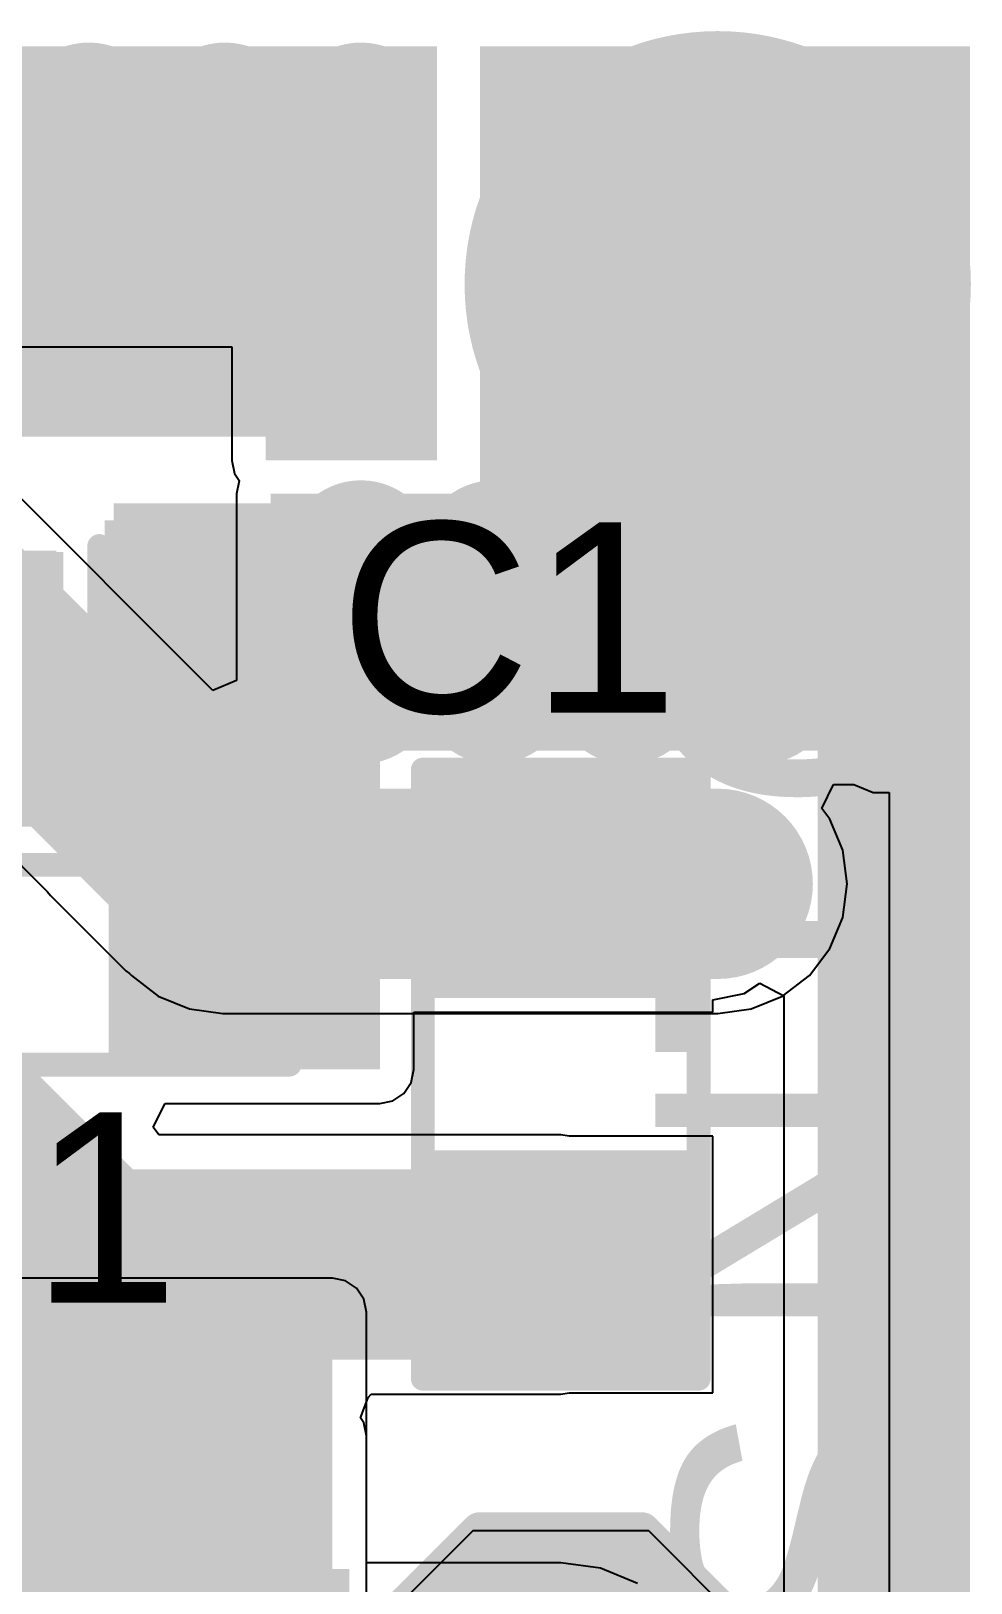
# Model space of a CAD drawing. Header units: millimetres. Extents: x 0.1 to 12.2, y 0.1 to 15.5.
# Drawn here: x 7.2 to 12.22, y 7.24 to 15.53 of the extents above; entities that cross this region are included whole.
import ezdxf

# ---------------------------------------------------------------- set-up
doc = ezdxf.new("R2010")
doc.units = ezdxf.units.MM
for name, color, linetype in [('BottomLayer', 5, 'Continuous'), ('BottomSolder', 6, 'Continuous'), ('MultiLayer', 9, 'Continuous'), ('PadHoleLayer', 156, 'Continuous'), ('TopLayer', 1, 'Continuous'), ('TopOverlay', 2, 'Continuous'), ('TopPaste', 8, 'Continuous'), ('TopSolder', 216, 'Continuous'), ('ViaHoleLayer', 16, 'Continuous')]:
    doc.layers.add(name, color=color, linetype=linetype)
doc.styles.add('Arial', font='', dxfattribs={"height": 0.2})
doc.styles.get('Arial').set_extended_font_data('Arial')

# ---------------------------------------------------------------- blocks, each defined once
blk = doc.blocks.new('VG039NCHXTB202_1')
at = {"layer": 'TopLayer'}
for points in [[(-0.6, 2.225), (0.6, 2.225), (0.6, 1.025), (-0.6, 1.025)], [(-1.6, -1.025), (-0.4, -1.025), (-0.4, -2.225), (-1.6, -2.225)], [(0.4, -1.025), (1.6, -1.025), (1.6, -2.225), (0.4, -2.225)]]:
    blk.add_hatch(color=1, dxfattribs=at).paths.add_polyline_path(points)
at = {"layer": 'TopPaste'}
for points in [[(-0.6, 2.225), (0.6, 2.225), (0.6, 1.025), (-0.6, 1.025)], [(-1.6, -1.025), (-0.4, -1.025), (-0.4, -2.225), (-1.6, -2.225)], [(0.4, -1.025), (1.6, -1.025), (1.6, -2.225), (0.4, -2.225)]]:
    blk.add_hatch(color=8, dxfattribs=at).paths.add_polyline_path(points)
at = {"layer": 'TopSolder'}
for points in [[(-0.7016, 2.3266), (0.7016, 2.3266), (0.7016, 0.9234), (-0.7016, 0.9234)], [(-1.7016, -0.9234), (-0.2984, -0.9234), (-0.2984, -2.3266), (-1.7016, -2.3266)], [(0.2984, -0.9234), (1.7016, -0.9234), (1.7016, -2.3266), (0.2984, -2.3266)]]:
    blk.add_hatch(color=216, dxfattribs=at).paths.add_polyline_path(points)
at = {"layer": 'TopOverlay', "const_width": 0.127}
for points in [[(-1.524, 2.032), (-1.524, -0.6096)], [(-1.524, 2.032), (-0.8178, 2.027)], [(1.524, 2.032), (0.8178, 2.027)], [(1.524, 2.032), (1.524, -0.6096)], [(-0.1778, -1.9812), (0.1778, -1.9812)]]:
    blk.add_lwpolyline(points, dxfattribs=at)
at = {"layer": 'TopOverlay'}
for points, const_width in [([(-1.5557, 2.032, 1), (-1.4923, 2.032, 1)], 0.0635), ([(-1.5557, 2.032, 1), (-1.4923, 2.032, 1)], 0.0635), ([(-0.8496, 2.027, 1), (-0.7861, 2.027, 1)], 0.0635), ([(0.7861, 2.027, 1), (0.8496, 2.027, 1)], 0.0635), ([(1.4923, 2.032, 1), (1.5558, 2.032, 1)], 0.0635), ([(1.4923, 2.032, 1), (1.5558, 2.032, 1)], 0.0635), ([(0.6506, 0, 1), (-0.6506, 0, 1)], 0.127), ([(-0.6823, 0, 1), (-0.6188, 0, 1)], 0.0635), ([(0.6188, 0, 1), (0.6823, 0, 1)], 0.0635), ([(-1.5557, -0.6096, 1), (-1.4923, -0.6096, 1)], 0.0635), ([(1.4923, -0.6096, 1), (1.5558, -0.6096, 1)], 0.0635), ([(-1.8077, -1.8542, 1), (-2.1039, -1.8542, 1)], 0.254), ([(-2.1674, -1.8542, 1), (-2.0404, -1.8542, 1)], 0.127), ([(-1.8712, -1.8542, 1), (-1.7442, -1.8542, 1)], 0.127), ([(-0.2095, -1.9812, 1), (-0.1461, -1.9812, 1)], 0.0635), ([(0.1461, -1.9812, 1), (0.2095, -1.9812, 1)], 0.0635)]:
    blk.add_lwpolyline(points, format="xyb", close=True, dxfattribs=dict(at, const_width=const_width))
blk = doc.blocks.new('NCP21XV103J03RA_4')
at = {"layer": 'TopLayer'}
for points in [[(-1.524, 0.635), (-0.508, 0.635), (-0.508, -0.635), (-1.524, -0.635)], [(0.508, 0.635), (1.524, 0.635), (1.524, -0.635), (0.508, -0.635)]]:
    blk.add_hatch(color=1, dxfattribs=at).paths.add_polyline_path(points)
at = {"layer": 'TopPaste'}
for points in [[(-1.524, 0.635), (-0.508, 0.635), (-0.508, -0.635), (-1.524, -0.635)], [(0.508, 0.635), (1.524, 0.635), (1.524, -0.635), (0.508, -0.635)]]:
    blk.add_hatch(color=8, dxfattribs=at).paths.add_polyline_path(points)
at = {"layer": 'TopSolder'}
for points in [[(-1.6256, 0.7366), (-0.4064, 0.7366), (-0.4064, -0.7366), (-1.6256, -0.7366)], [(0.4064, 0.7366), (1.6256, 0.7366), (1.6256, -0.7366), (0.4064, -0.7366)]]:
    blk.add_hatch(color=216, dxfattribs=at).paths.add_polyline_path(points)
at = {"layer": 'TopOverlay', "const_width": 0.127}
for points in [[(-1.6256, 0.7366), (1.6256, 0.7366)], [(-1.6256, 0.7366), (-1.6256, -0.7366)], [(1.6256, 0.7366), (1.6256, -0.7366)], [(-1.6256, -0.7366), (1.6256, -0.7366)]]:
    blk.add_lwpolyline(points, dxfattribs=at)
at = {"layer": 'TopOverlay', "const_width": 0.0635}
for points in [[(-1.65735, 0.7366, 1), (-1.59385, 0.7366, 1)], [(-1.65735, 0.7366, 1), (-1.59385, 0.7366, 1)], [(1.59385, 0.7366, 1), (1.65735, 0.7366, 1)], [(1.59385, 0.7366, 1), (1.65735, 0.7366, 1)], [(-1.65735, -0.7366, 1), (-1.59385, -0.7366, 1)], [(-1.65735, -0.7366, 1), (-1.59385, -0.7366, 1)], [(1.59385, -0.7366, 1), (1.65735, -0.7366, 1)], [(1.59385, -0.7366, 1), (1.65735, -0.7366, 1)]]:
    blk.add_lwpolyline(points, format="xyb", close=True, dxfattribs=at)
blk = doc.blocks.new('RES_0603_5')
at = {"layer": 'TopLayer'}
for points in [[(-0.381, 0.4445), (-0.381, -0.4445), (-1.143, -0.4445), (-1.143, 0.4445)], [(1.143, 0.4445), (1.143, -0.4445), (0.381, -0.4445), (0.381, 0.4445)]]:
    blk.add_hatch(color=1, dxfattribs=at).paths.add_polyline_path(points)
at = {"layer": 'TopPaste'}
for points in [[(-0.381, 0.4445), (-0.381, -0.4445), (-1.143, -0.4445), (-1.143, 0.4445)], [(1.143, 0.4445), (1.143, -0.4445), (0.381, -0.4445), (0.381, 0.4445)]]:
    blk.add_hatch(color=8, dxfattribs=at).paths.add_polyline_path(points)
at = {"layer": 'TopSolder'}
for points in [[(-0.2794, 0.5461), (-0.2794, -0.5461), (-1.2446, -0.5461), (-1.2446, 0.5461)], [(1.2446, 0.5461), (1.2446, -0.5461), (0.2794, -0.5461), (0.2794, 0.5461)]]:
    blk.add_hatch(color=216, dxfattribs=at).paths.add_polyline_path(points)
at = {"layer": 'TopOverlay', "const_width": 0.127}
for points in [[(-1.2446, -0.5334), (-1.2446, 0.5334)], [(-1.2446, 0.5334), (1.2446, 0.5334)], [(1.2446, -0.5334), (1.2446, 0.5334)], [(-1.2446, -0.5334), (1.2446, -0.5334)]]:
    blk.add_lwpolyline(points, dxfattribs=at)
at = {"layer": 'TopOverlay', "const_width": 0.0635}
for points in [[(-1.27635, 0.5334, 1), (-1.21285, 0.5334, 1)], [(-1.27635, 0.5334, 1), (-1.21285, 0.5334, 1)], [(1.21285, 0.5334, 1), (1.27635, 0.5334, 1)], [(1.21285, 0.5334, 1), (1.27635, 0.5334, 1)], [(-1.27635, -0.5334, 1), (-1.21285, -0.5334, 1)], [(-1.27635, -0.5334, 1), (-1.21285, -0.5334, 1)], [(1.21285, -0.5334, 1), (1.27635, -0.5334, 1)], [(1.21285, -0.5334, 1), (1.27635, -0.5334, 1)]]:
    blk.add_lwpolyline(points, format="xyb", close=True, dxfattribs=at)
blk = doc.blocks.new('SOT_23_6')
at = {"layer": 'TopLayer'}
for points in [[(-0.41, 1.46), (0.41, 1.46), (0.41, 0.54), (-0.41, 0.54)], [(-1.36, -0.54), (-0.54, -0.54), (-0.54, -1.46), (-1.36, -1.46)], [(0.54, -0.54), (1.36, -0.54), (1.36, -1.46), (0.54, -1.46)]]:
    blk.add_hatch(color=1, dxfattribs=at).paths.add_polyline_path(points)
at = {"layer": 'TopPaste'}
for points in [[(-0.41, 1.46), (0.41, 1.46), (0.41, 0.54), (-0.41, 0.54)], [(-1.36, -0.54), (-0.54, -0.54), (-0.54, -1.46), (-1.36, -1.46)], [(0.54, -0.54), (1.36, -0.54), (1.36, -1.46), (0.54, -1.46)]]:
    blk.add_hatch(color=8, dxfattribs=at).paths.add_polyline_path(points)
at = {"layer": 'TopSolder'}
for points in [[(-0.5116, 1.5616), (0.5116, 1.5616), (0.5116, 0.4384), (-0.5116, 0.4384)], [(-1.4616, -0.4384), (-0.4384, -0.4384), (-0.4384, -1.5616), (-1.4616, -1.5616)], [(0.4384, -0.4384), (1.4616, -0.4384), (1.4616, -1.5616), (0.4384, -1.5616)]]:
    blk.add_hatch(color=216, dxfattribs=at).paths.add_polyline_path(points)
at = {"layer": 'TopOverlay', "const_width": 0.127}
for points in [[(-1.5494, 0.7366), (-0.6096, 0.7366)], [(-1.5494, 0.7366), (-1.5494, -0.6858)], [(0.6096, 0.7366), (1.5494, 0.7366)], [(1.5494, 0.7366), (1.5494, -0.6858)], [(-0.3302, -0.7366), (0.3302, -0.7366)]]:
    blk.add_lwpolyline(points, dxfattribs=at)
at = {"layer": 'TopOverlay'}
for points, const_width in [([(-1.5812, 0.7366, 1), (-1.5176, 0.7366, 1)], 0.0635), ([(-1.5812, 0.7366, 1), (-1.5176, 0.7366, 1)], 0.0635), ([(-0.6413, 0.7366, 1), (-0.5778, 0.7366, 1)], 0.0635), ([(0.5778, 0.7366, 1), (0.6413, 0.7366, 1)], 0.0635), ([(1.5176, 0.7366, 1), (1.5812, 0.7366, 1)], 0.0635), ([(1.5176, 0.7366, 1), (1.5812, 0.7366, 1)], 0.0635), ([(-1.5812, -0.6858, 1), (-1.5176, -0.6858, 1)], 0.0635), ([(1.5176, -0.6858, 1), (1.5812, -0.6858, 1)], 0.0635), ([(-0.3619, -0.7366, 1), (-0.2984, -0.7366, 1)], 0.0635), ([(0.2984, -0.7366, 1), (0.3619, -0.7366, 1)], 0.0635), ([(-1.6356, -1.143, 1), (-1.8188, -1.143, 1)], 0.254), ([(-1.8823, -1.143, 1), (-1.7553, -1.143, 1)], 0.127), ([(-1.6991, -1.143, 1), (-1.5721, -1.143, 1)], 0.127)]:
    blk.add_lwpolyline(points, format="xyb", close=True, dxfattribs=dict(at, const_width=const_width))
blk = doc.blocks.new('TEST_POINT_9')
at = {"layer": 'TopLayer'}
blk.add_hatch(color=1, dxfattribs=at).paths.add_polyline_path([(0.381, 0.762), (-0.381, 0.762), (-0.762, 0.381), (-0.762, -0.381), (-0.381, -0.762), (0.381, -0.762), (0.762, -0.381), (0.762, 0.381)])
at = {"layer": 'TopPaste'}
blk.add_hatch(color=8, dxfattribs=at).paths.add_polyline_path([(0.381, 0.762), (-0.381, 0.762), (-0.762, 0.381), (-0.762, -0.381), (-0.381, -0.762), (0.381, -0.762), (0.762, -0.381), (0.762, 0.381)])
at = {"layer": 'TopSolder'}
blk.add_hatch(color=216, dxfattribs=at).paths.add_polyline_path([(0.4318, 0.8636), (-0.4318, 0.8636), (-0.8636, 0.4318), (-0.8636, -0.4318), (-0.4318, -0.8636), (0.4318, -0.8636), (0.8636, -0.4318), (0.8636, 0.4318)])
at = {"layer": 'TopOverlay', "const_width": 0.2}
for points in [[(-0.9398, 0.4318), (-0.4318, 0.9398)], [(-0.4318, 0.9398), (0.4318, 0.9398)], [(-0.4318, 0.9398), (0.4318, 0.9398)], [(0.4318, 0.9398), (0.9398, 0.4318)], [(-0.9398, -0.4318), (-0.9398, 0.4318)], [(0.9398, -0.4318), (0.9398, 0.4318)], [(-0.9398, -0.4318), (-0.4318, -0.9398)], [(0.4318, -0.9398), (0.9398, -0.4318)], [(-0.4318, -0.9398), (0.4318, -0.9398)], [(-0.4318, -0.9398), (0.4318, -0.9398)]]:
    blk.add_lwpolyline(points, dxfattribs=at)
at = {"layer": 'TopOverlay', "const_width": 0.1}
for points in [[(-0.4818, 0.9398, 1), (-0.3818, 0.9398, 1)], [(-0.4818, 0.9398, 1), (-0.3818, 0.9398, 1)], [(-0.4818, 0.9398, 1), (-0.3818, 0.9398, 1)], [(0.3818, 0.9398, 1), (0.4818, 0.9398, 1)], [(0.3818, 0.9398, 1), (0.4818, 0.9398, 1)], [(0.3818, 0.9398, 1), (0.4818, 0.9398, 1)], [(-0.9898, 0.4318, 1), (-0.8898, 0.4318, 1)], [(-0.9898, 0.4318, 1), (-0.8898, 0.4318, 1)], [(0.8898, 0.4318, 1), (0.9898, 0.4318, 1)], [(0.8898, 0.4318, 1), (0.9898, 0.4318, 1)], [(-0.9898, -0.4318, 1), (-0.8898, -0.4318, 1)], [(-0.9898, -0.4318, 1), (-0.8898, -0.4318, 1)], [(0.8898, -0.4318, 1), (0.9898, -0.4318, 1)], [(0.8898, -0.4318, 1), (0.9898, -0.4318, 1)], [(-0.4818, -0.9398, 1), (-0.3818, -0.9398, 1)], [(-0.4818, -0.9398, 1), (-0.3818, -0.9398, 1)], [(-0.4818, -0.9398, 1), (-0.3818, -0.9398, 1)], [(0.3818, -0.9398, 1), (0.4818, -0.9398, 1)], [(0.3818, -0.9398, 1), (0.4818, -0.9398, 1)], [(0.3818, -0.9398, 1), (0.4818, -0.9398, 1)]]:
    blk.add_lwpolyline(points, format="xyb", close=True, dxfattribs=at)
blk = doc.blocks.new('C__0603_10')
at = {"layer": 'TopLayer'}
for points in [[(-0.381, 0.4445), (-0.381, -0.4445), (-1.143, -0.4445), (-1.143, 0.4445)], [(1.143, 0.4445), (1.143, -0.4445), (0.381, -0.4445), (0.381, 0.4445)]]:
    blk.add_hatch(color=1, dxfattribs=at).paths.add_polyline_path(points)
at = {"layer": 'TopPaste'}
for points in [[(-0.381, 0.4445), (-0.381, -0.4445), (-1.143, -0.4445), (-1.143, 0.4445)], [(1.143, 0.4445), (1.143, -0.4445), (0.381, -0.4445), (0.381, 0.4445)]]:
    blk.add_hatch(color=8, dxfattribs=at).paths.add_polyline_path(points)
at = {"layer": 'TopSolder'}
for points in [[(-0.321, 0.5045), (-0.321, -0.5045), (-1.203, -0.5045), (-1.203, 0.5045)], [(1.203, 0.5045), (1.203, -0.5045), (0.321, -0.5045), (0.321, 0.5045)]]:
    blk.add_hatch(color=216, dxfattribs=at).paths.add_polyline_path(points)
at = {"layer": 'TopOverlay', "const_width": 0.127}
for points in [[(-1.2446, -0.5334), (-1.2446, 0.5334)], [(-0.4572, 0.5334), (-1.2446, 0.5334)], [(1.2446, 0.5334), (0.4572, 0.5334)], [(1.2446, -0.5334), (1.2446, 0.5334)], [(-0.4572, -0.5334), (-1.2446, -0.5334)], [(1.2446, -0.5334), (0.4572, -0.5334)]]:
    blk.add_lwpolyline(points, dxfattribs=at)
at = {"layer": 'TopOverlay', "const_width": 0.0635}
for points in [[(-1.2764, 0.5334, 1), (-1.2128, 0.5334, 1)], [(-1.2764, 0.5334, 1), (-1.2128, 0.5334, 1)], [(-0.4889, 0.5334, 1), (-0.4254, 0.5334, 1)], [(0.4254, 0.5334, 1), (0.4889, 0.5334, 1)], [(1.2128, 0.5334, 1), (1.2764, 0.5334, 1)], [(1.2128, 0.5334, 1), (1.2764, 0.5334, 1)], [(-1.2764, -0.5334, 1), (-1.2128, -0.5334, 1)], [(-1.2764, -0.5334, 1), (-1.2128, -0.5334, 1)], [(-0.4889, -0.5334, 1), (-0.4254, -0.5334, 1)], [(0.4254, -0.5334, 1), (0.4889, -0.5334, 1)], [(1.2128, -0.5334, 1), (1.2764, -0.5334, 1)], [(1.2128, -0.5334, 1), (1.2764, -0.5334, 1)]]:
    blk.add_lwpolyline(points, format="xyb", close=True, dxfattribs=at)

msp = doc.modelspace()

# ---------------------------------------------------------------- hatches: boundary and pattern name
at = {"layer": 'BottomLayer'}
for points in [[(0.5588, 14.0208), (9.3726, 14.0208), (9.3726, 15.4432), (0.5588, 15.4432)], [(8.4582, 13.2334), (9.3726, 13.2334), (9.3726, 14.605), (8.4582, 14.605)], [(8.4836, 11.684), (10.033, 11.684), (10.033, 13.0556), (8.4836, 13.0556)], [(9.525, 11.684), (12.1158, 11.684), (12.1158, 12.5666), (9.525, 12.5666)], [(3.683, 7.3406), (8.8138, 7.3406), (8.8138, 8.6868), (3.683, 8.6868)]]:
    msp.add_hatch(color=5, dxfattribs=at).paths.add_polyline_path(points)
h = msp.add_hatch(color=5, dxfattribs=at)
edge = h.paths.add_edge_path()
edge.add_arc((10.8712, 14.1732), 1.25, 0, 360)
h = msp.add_hatch(color=5, dxfattribs=at)
edge = h.paths.add_edge_path()
edge.add_arc((7.5133, 15.0622), 0.3, 0, 360)
h = msp.add_hatch(color=5, dxfattribs=at)
edge = h.paths.add_edge_path()
edge.add_arc((8.2398, 15.0622), 0.3, 0, 360)
h = msp.add_hatch(color=5, dxfattribs=at)
edge = h.paths.add_edge_path()
edge.add_arc((8.9662, 15.0622), 0.3, 0, 360)
h = msp.add_hatch(color=5, dxfattribs=at)
edge = h.paths.add_edge_path()
edge.add_arc((8.9662, 14.351), 0.3, 0, 360)
h = msp.add_hatch(color=5, dxfattribs=at)
edge = h.paths.add_edge_path()
edge.add_arc((8.9662, 13.6398), 0.3, 0, 360)
h = msp.add_hatch(color=5, dxfattribs=at)
edge = h.paths.add_edge_path()
edge.add_arc((8.9662, 12.7254), 0.3, 0, 360)
h = msp.add_hatch(color=5, dxfattribs=at)
edge = h.paths.add_edge_path()
edge.add_arc((9.6774, 12.7254), 0.3, 0, 360)
h = msp.add_hatch(color=5, dxfattribs=at)
edge = h.paths.add_edge_path()
edge.add_arc((8.9662, 12.0142), 0.3, 0, 360)
h = msp.add_hatch(color=5, dxfattribs=at)
edge = h.paths.add_edge_path()
edge.add_arc((9.6774, 12.0142), 0.3, 0, 360)
h = msp.add_hatch(color=5, dxfattribs=at)
edge = h.paths.add_edge_path()
edge.add_arc((10.3886, 12.0142), 0.3, 0, 360)
h = msp.add_hatch(color=5, dxfattribs=at)
edge = h.paths.add_edge_path()
edge.add_arc((11.0998, 12.0142), 0.3, 0, 360)
h = msp.add_hatch(color=5, dxfattribs=at)
edge = h.paths.add_edge_path()
edge.add_arc((11.811, 12.0142), 0.3, 0, 360)
h = msp.add_hatch(color=5, dxfattribs=at)
edge = h.paths.add_edge_path()
edge.add_arc((10.8712, 10.9728), 0.3, 0, 360)
h = msp.add_hatch(color=5, dxfattribs=at)
edge = h.paths.add_edge_path()
edge.add_arc((6.9342, 7.6454), 0.3, 0, 360)
h = msp.add_hatch(color=5, dxfattribs=at)
edge = h.paths.add_edge_path()
edge.add_arc((7.6454, 7.6454), 0.3, 0, 360)
h = msp.add_hatch(color=5, dxfattribs=at)
edge = h.paths.add_edge_path()
edge.add_arc((8.3566, 7.6454), 0.3, 0, 360)
at = {"layer": 'BottomSolder'}
h = msp.add_hatch(color=6, dxfattribs=at)
edge = h.paths.add_edge_path()
edge.add_arc((10.8712, 14.1732), 1.3516, 0, 360)
h = msp.add_hatch(color=6, dxfattribs=at)
edge = h.paths.add_edge_path()
edge.add_arc((7.5133, 15.0622), 0.4016, 0, 360)
h = msp.add_hatch(color=6, dxfattribs=at)
edge = h.paths.add_edge_path()
edge.add_arc((8.2398, 15.0622), 0.4016, 0, 360)
h = msp.add_hatch(color=6, dxfattribs=at)
edge = h.paths.add_edge_path()
edge.add_arc((8.9662, 15.0622), 0.4016, 0, 360)
h = msp.add_hatch(color=6, dxfattribs=at)
edge = h.paths.add_edge_path()
edge.add_arc((8.9662, 14.351), 0.4016, 0, 360)
h = msp.add_hatch(color=6, dxfattribs=at)
edge = h.paths.add_edge_path()
edge.add_arc((8.9662, 13.6398), 0.4016, 0, 360)
h = msp.add_hatch(color=6, dxfattribs=at)
edge = h.paths.add_edge_path()
edge.add_arc((8.9662, 12.7254), 0.4016, 0, 360)
h = msp.add_hatch(color=6, dxfattribs=at)
edge = h.paths.add_edge_path()
edge.add_arc((9.6774, 12.7254), 0.4016, 0, 360)
h = msp.add_hatch(color=6, dxfattribs=at)
edge = h.paths.add_edge_path()
edge.add_arc((8.9662, 12.0142), 0.4016, 0, 360)
h = msp.add_hatch(color=6, dxfattribs=at)
edge = h.paths.add_edge_path()
edge.add_arc((9.6774, 12.0142), 0.4016, 0, 360)
h = msp.add_hatch(color=6, dxfattribs=at)
edge = h.paths.add_edge_path()
edge.add_arc((10.3886, 12.0142), 0.4016, 0, 360)
h = msp.add_hatch(color=6, dxfattribs=at)
edge = h.paths.add_edge_path()
edge.add_arc((11.0998, 12.0142), 0.4016, 0, 360)
h = msp.add_hatch(color=6, dxfattribs=at)
edge = h.paths.add_edge_path()
edge.add_arc((11.811, 12.0142), 0.4016, 0, 360)
h = msp.add_hatch(color=6, dxfattribs=at)
edge = h.paths.add_edge_path()
edge.add_arc((6.9342, 7.6454), 0.4016, 0, 360)
h = msp.add_hatch(color=6, dxfattribs=at)
edge = h.paths.add_edge_path()
edge.add_arc((7.6454, 7.6454), 0.4016, 0, 360)
h = msp.add_hatch(color=6, dxfattribs=at)
edge = h.paths.add_edge_path()
edge.add_arc((8.3566, 7.6454), 0.4016, 0, 360)
at = {"layer": 'MultiLayer'}
h = msp.add_hatch(color=9, dxfattribs=at)
edge = h.paths.add_edge_path()
edge.add_arc((10.8712, 14.1732), 1.25, 0, 360)
at = {"layer": 'PadHoleLayer'}
h = msp.add_hatch(color=156, dxfattribs=at)
edge = h.paths.add_edge_path()
edge.add_arc((10.8712, 14.1732), 1, 0, 360)
at = {"layer": 'TopLayer'}
for points in [[(6.2738, 13.3604), (9.2964, 13.3604), (9.2964, 15.4432), (6.2738, 15.4432)], [(9.6012, 11.7094), (12.2174, 11.7094), (12.2174, 15.4432), (9.6012, 15.4432)], [(7.6454, 11.7094), (12.1158, 11.7094), (12.1158, 13.0048), (7.6454, 13.0048)], [(9.0678, 9.9822), (9.0678, 12.9794), (7.6454, 12.9794), (7.6454, 9.9822)], [(6.223, 11.3538), (7.3406, 11.3538), (7.3406, 12.7508), (6.223, 12.7508)], [(7.3406, 11.2776), (7.3406, 12.3952), (4.1656, 12.3952), (4.1656, 11.2776)], [(12.2174, 0.3048), (12.2174, 12.1412), (11.4046, 12.1412), (11.4046, 0.3048)], [(4.3434, 5.7912), (8.8138, 5.7912), (8.8138, 8.0264), (4.3434, 8.0264)]]:
    msp.add_hatch(color=1, dxfattribs=at).paths.add_polyline_path(points)
h = msp.add_hatch(color=1, dxfattribs=at)
edge = h.paths.add_edge_path()
edge.add_arc((10.8712, 14.1732), 1.25, 0, 360)
h = msp.add_hatch(color=1, dxfattribs=at)
edge = h.paths.add_edge_path()
edge.add_arc((7.5133, 15.0622), 0.3, 0, 360)
h = msp.add_hatch(color=1, dxfattribs=at)
edge = h.paths.add_edge_path()
edge.add_arc((8.2398, 15.0622), 0.3, 0, 360)
h = msp.add_hatch(color=1, dxfattribs=at)
edge = h.paths.add_edge_path()
edge.add_arc((8.9662, 15.0622), 0.3, 0, 360)
h = msp.add_hatch(color=1, dxfattribs=at)
edge = h.paths.add_edge_path()
edge.add_arc((8.9662, 14.351), 0.3, 0, 360)
h = msp.add_hatch(color=1, dxfattribs=at)
edge = h.paths.add_edge_path()
edge.add_arc((8.9662, 13.6398), 0.3, 0, 360)
h = msp.add_hatch(color=1, dxfattribs=at)
edge = h.paths.add_edge_path()
edge.add_arc((8.9662, 12.7254), 0.3, 0, 360)
h = msp.add_hatch(color=1, dxfattribs=at)
edge = h.paths.add_edge_path()
edge.add_arc((9.6774, 12.7254), 0.3, 0, 360)
h = msp.add_hatch(color=1, dxfattribs=at)
edge = h.paths.add_edge_path()
edge.add_arc((8.9662, 12.0142), 0.3, 0, 360)
h = msp.add_hatch(color=1, dxfattribs=at)
edge = h.paths.add_edge_path()
edge.add_arc((9.6774, 12.0142), 0.3, 0, 360)
h = msp.add_hatch(color=1, dxfattribs=at)
edge = h.paths.add_edge_path()
edge.add_arc((10.3886, 12.0142), 0.3, 0, 360)
h = msp.add_hatch(color=1, dxfattribs=at)
edge = h.paths.add_edge_path()
edge.add_arc((11.0998, 12.0142), 0.3, 0, 360)
h = msp.add_hatch(color=1, dxfattribs=at)
edge = h.paths.add_edge_path()
edge.add_arc((11.811, 12.0142), 0.3, 0, 360)
h = msp.add_hatch(color=1, dxfattribs=at)
edge = h.paths.add_edge_path()
edge.add_arc((10.8712, 10.9728), 0.3, 0, 360)
h = msp.add_hatch(color=1, dxfattribs=at)
edge = h.paths.add_edge_path()
edge.add_arc((6.9342, 7.6454), 0.3, 0, 360)
h = msp.add_hatch(color=1, dxfattribs=at)
edge = h.paths.add_edge_path()
edge.add_arc((7.6454, 7.6454), 0.3, 0, 360)
h = msp.add_hatch(color=1, dxfattribs=at)
edge = h.paths.add_edge_path()
edge.add_arc((8.3566, 7.6454), 0.3, 0, 360)
at = {"layer": 'TopSolder'}
h = msp.add_hatch(color=216, dxfattribs=at)
edge = h.paths.add_edge_path()
edge.add_arc((10.8712, 14.1732), 1.3516, 0, 360)
h = msp.add_hatch(color=216, dxfattribs=at)
edge = h.paths.add_edge_path()
edge.add_arc((7.5133, 15.0622), 0.4016, 0, 360)
h = msp.add_hatch(color=216, dxfattribs=at)
edge = h.paths.add_edge_path()
edge.add_arc((8.2398, 15.0622), 0.4016, 0, 360)
h = msp.add_hatch(color=216, dxfattribs=at)
edge = h.paths.add_edge_path()
edge.add_arc((8.9662, 15.0622), 0.4016, 0, 360)
h = msp.add_hatch(color=216, dxfattribs=at)
edge = h.paths.add_edge_path()
edge.add_arc((8.9662, 14.351), 0.4016, 0, 360)
h = msp.add_hatch(color=216, dxfattribs=at)
edge = h.paths.add_edge_path()
edge.add_arc((8.9662, 13.6398), 0.4016, 0, 360)
h = msp.add_hatch(color=216, dxfattribs=at)
edge = h.paths.add_edge_path()
edge.add_arc((8.9662, 12.7254), 0.4016, 0, 360)
h = msp.add_hatch(color=216, dxfattribs=at)
edge = h.paths.add_edge_path()
edge.add_arc((9.6774, 12.7254), 0.4016, 0, 360)
h = msp.add_hatch(color=216, dxfattribs=at)
edge = h.paths.add_edge_path()
edge.add_arc((8.9662, 12.0142), 0.4016, 0, 360)
h = msp.add_hatch(color=216, dxfattribs=at)
edge = h.paths.add_edge_path()
edge.add_arc((9.6774, 12.0142), 0.4016, 0, 360)
h = msp.add_hatch(color=216, dxfattribs=at)
edge = h.paths.add_edge_path()
edge.add_arc((10.3886, 12.0142), 0.4016, 0, 360)
h = msp.add_hatch(color=216, dxfattribs=at)
edge = h.paths.add_edge_path()
edge.add_arc((11.0998, 12.0142), 0.4016, 0, 360)
h = msp.add_hatch(color=216, dxfattribs=at)
edge = h.paths.add_edge_path()
edge.add_arc((11.811, 12.0142), 0.4016, 0, 360)
h = msp.add_hatch(color=216, dxfattribs=at)
edge = h.paths.add_edge_path()
edge.add_arc((6.9342, 7.6454), 0.4016, 0, 360)
h = msp.add_hatch(color=216, dxfattribs=at)
edge = h.paths.add_edge_path()
edge.add_arc((7.6454, 7.6454), 0.4016, 0, 360)
h = msp.add_hatch(color=216, dxfattribs=at)
edge = h.paths.add_edge_path()
edge.add_arc((8.3566, 7.6454), 0.4016, 0, 360)
at = {"layer": 'ViaHoleLayer'}
h = msp.add_hatch(color=16, dxfattribs=at)
edge = h.paths.add_edge_path()
edge.add_arc((7.5133, 15.0622), 0.15, 0, 360)
h = msp.add_hatch(color=16, dxfattribs=at)
edge = h.paths.add_edge_path()
edge.add_arc((8.2398, 15.0622), 0.15, 0, 360)
h = msp.add_hatch(color=16, dxfattribs=at)
edge = h.paths.add_edge_path()
edge.add_arc((8.9662, 15.0622), 0.15, 0, 360)
h = msp.add_hatch(color=16, dxfattribs=at)
edge = h.paths.add_edge_path()
edge.add_arc((8.9662, 14.351), 0.15, 0, 360)
h = msp.add_hatch(color=16, dxfattribs=at)
edge = h.paths.add_edge_path()
edge.add_arc((8.9662, 13.6398), 0.15, 0, 360)
h = msp.add_hatch(color=16, dxfattribs=at)
edge = h.paths.add_edge_path()
edge.add_arc((8.9662, 12.7254), 0.15, 0, 360)
h = msp.add_hatch(color=16, dxfattribs=at)
edge = h.paths.add_edge_path()
edge.add_arc((9.6774, 12.7254), 0.15, 0, 360)
h = msp.add_hatch(color=16, dxfattribs=at)
edge = h.paths.add_edge_path()
edge.add_arc((8.9662, 12.0142), 0.15, 0, 360)
h = msp.add_hatch(color=16, dxfattribs=at)
edge = h.paths.add_edge_path()
edge.add_arc((9.6774, 12.0142), 0.15, 0, 360)
h = msp.add_hatch(color=16, dxfattribs=at)
edge = h.paths.add_edge_path()
edge.add_arc((10.3886, 12.0142), 0.15, 0, 360)
h = msp.add_hatch(color=16, dxfattribs=at)
edge = h.paths.add_edge_path()
edge.add_arc((11.0998, 12.0142), 0.15, 0, 360)
h = msp.add_hatch(color=16, dxfattribs=at)
edge = h.paths.add_edge_path()
edge.add_arc((11.811, 12.0142), 0.15, 0, 360)
h = msp.add_hatch(color=16, dxfattribs=at)
edge = h.paths.add_edge_path()
edge.add_arc((10.8712, 10.9728), 0.15, 0, 360)
h = msp.add_hatch(color=16, dxfattribs=at)
edge = h.paths.add_edge_path()
edge.add_arc((7.6454, 7.6454), 0.15, 0, 360)
h = msp.add_hatch(color=16, dxfattribs=at)
edge = h.paths.add_edge_path()
edge.add_arc((8.3566, 7.6454), 0.15, 0, 360)

# ---------------------------------------------------------------- linework, layer by layer
at = {"layer": 'BottomLayer'}
for p, q in [((6.4989, 13.8395), (8.2769, 13.8395)), ((8.2769, 13.8395), (8.2769, 13.2334)), ((8.1753, 12.0053), (6.5089, 13.6717)), ((8.2769, 13.2334), (8.2907, 13.164)), ((8.2907, 13.164), (8.3165, 13.1255)), ((8.3161, 13.125), (8.3023, 13.0556)), ((8.3165, 13.1255), (8.3161, 13.125)), ((8.3023, 13.0556), (8.3023, 12.0579)), ((8.3023, 12.0579), (8.1753, 12.0053)), ((6.547, 11.6772), (7.2933, 10.9309)), ((11.4265, 11.3757), (11.4891, 11.5027)), ((11.4891, 11.5027), (11.5982, 11.5027)), ((11.5982, 11.5027), (11.7008, 11.4602)), ((11.7008, 11.4602), (11.7856, 11.4602)), ((11.7856, 11.4602), (11.7856, 2.8058)), ((11.4702, 11.3187), (11.4265, 11.3757)), ((11.5393, 11.1518), (11.4702, 11.3187)), ((11.5629, 10.9728), (11.5393, 11.1518)), ((11.5393, 10.7938), (11.5629, 10.9728)), ((7.2933, 10.9309), (7.3087, 10.9108)), ((7.3087, 10.9108), (7.7104, 10.5091)), ((11.4702, 10.6269), (11.5393, 10.7938)), ((11.3603, 10.4837), (11.4702, 10.6269)), ((7.7104, 10.5091), (7.7305, 10.4937)), ((7.7305, 10.4937), (7.7405, 10.4837)), ((7.7405, 10.4837), (7.8837, 10.3738)), ((11.2171, 10.3738), (11.3603, 10.4837)), ((7.8837, 10.3738), (8.0506, 10.3047)), ((11.0502, 10.3047), (11.2171, 10.3738)), ((8.0506, 10.3047), (8.2296, 10.2811)), ((8.2296, 10.2811), (10.8712, 10.2811)), ((10.8712, 10.2811), (11.0502, 10.3047)), ((8.8138, 8.8681), (6.4297, 8.8681)), ((8.8832, 8.8543), (8.8138, 8.8681)), ((8.942, 8.815), (8.8832, 8.8543)), ((8.9813, 8.7562), (8.942, 8.815)), ((8.9951, 8.6868), (8.9813, 8.7562)), ((8.9951, 7.3476), (8.9951, 8.6868)), ((10.033, 7.3476), (8.9951, 7.3476)), ((10.2452, 7.3197), (10.033, 7.3476)), ((10.4429, 7.2378), (10.2452, 7.3197))]:
    msp.add_line(p, q, dxfattribs=at)
at = {"layer": 'BottomLayer', "const_width": 1.016}
for points in [[(6.0198, 13.1826), (7.7978, 11.4046)], [(7.7978, 11.3999), (7.7978, 11.4046)], [(7.7978, 11.3999), (8.1995, 10.9982)], [(8.1995, 10.9982), (8.2042, 10.9982)], [(8.2042, 10.9982), (8.2296, 10.9728)], [(8.2296, 10.9728), (10.8712, 10.9728)]]:
    msp.add_lwpolyline(points, dxfattribs=at)
at = {"layer": 'BottomLayer', "const_width": 0.508}
for points in [[(7.5438, 11.4046, 1), (8.0518, 11.4046, 1)], [(7.5438, 11.4046, 1), (8.0518, 11.4046, 1)], [(7.5438, 11.3999, 1), (8.0518, 11.3999, 1)], [(7.5438, 11.3999, 1), (8.0518, 11.3999, 1)], [(7.9455, 10.9982, 1), (8.4535, 10.9982, 1)], [(7.9455, 10.9982, 1), (8.4535, 10.9982, 1)], [(7.9502, 10.9982, 1), (8.4582, 10.9982, 1)], [(7.9502, 10.9982, 1), (8.4582, 10.9982, 1)], [(7.9756, 10.9728, 1), (8.4836, 10.9728, 1)], [(7.9756, 10.9728, 1), (8.4836, 10.9728, 1)], [(10.6172, 10.9728, 1), (11.1252, 10.9728, 1)]]:
    msp.add_lwpolyline(points, format="xyb", close=True, dxfattribs=at)
at = {"layer": 'TopLayer'}
for p, q in [((11.0124, 10.3866), (11.0963, 10.4427)), ((11.0963, 10.4427), (11.2233, 10.3748)), ((10.8458, 10.3535), (11.0124, 10.3866)), ((11.2233, 10.3748), (11.2233, 2.9753)), ((9.2491, 9.9822), (9.2491, 10.287)), ((9.2491, 10.287), (10.8458, 10.287)), ((10.8458, 10.287), (10.8458, 10.3535)), ((9.2353, 9.9128), (9.2491, 9.9822)), ((9.196, 9.854), (9.2353, 9.9128)), ((7.8568, 9.6739), (7.9204, 9.8009)), ((7.9204, 9.8009), (9.0678, 9.8009)), ((9.0678, 9.8009), (9.1372, 9.8147)), ((9.1372, 9.8147), (9.196, 9.854)), ((7.8876, 9.6325), (7.8568, 9.6739)), ((10.033, 9.6325), (7.8876, 9.6325)), ((10.078, 9.6266), (10.033, 9.6325)), ((10.8458, 9.6266), (10.078, 9.6266)), ((10.8458, 8.255), (10.8458, 9.6266)), ((8.9637, 8.1221), (9.0048, 8.2307)), ((9.0048, 8.2307), (9.02, 8.2491)), ((9.02, 8.2491), (10.033, 8.2491)), ((10.033, 8.2491), (10.078, 8.255)), ((10.078, 8.255), (10.8458, 8.255)), ((8.9813, 8.0958), (8.9637, 8.1221)), ((8.9951, 8.0264), (8.9813, 8.0958)), ((8.9951, 7.1182), (8.9951, 8.0264)), ((9.5631, 7.5184), (9.1221, 7.0774)), ((10.5029, 7.5184), (9.5631, 7.5184)), ((10.9728, 7.0485), (10.5029, 7.5184))]:
    msp.add_line(p, q, dxfattribs=at)
for points, const_width in [([(10.8712, 12.6619), (10.8712, 14.1732)], 0.635), ([(6.8791, 14.0589), (8.1026, 14.0589)], 0.635), ([(10.8712, 12.6619), (11.0617, 12.4714)], 0.635), ([(8.1026, 10.541), (8.1026, 12.4714)], 0.889), ([(11.0617, 12.4714), (11.3284, 12.4714)], 0.635), ([(10.033, 10.9728), (10.7696, 10.9728)], 0.889), ([(6.5786, 9.8995), (7.5373, 8.9408)], 1.016), ([(7.5373, 8.9408), (10.033, 8.9408)], 1.016)]:
    msp.add_lwpolyline(points, dxfattribs=dict(at, const_width=const_width))
for points, const_width in [([(10.7125, 14.1732, 1), (11.0299, 14.1732, 1)], 0.3175), ([(7.9438, 14.0589, 1), (8.2613, 14.0589, 1)], 0.3175), ([(10.7125, 12.6619, 1), (11.0299, 12.6619, 1)], 0.3175), ([(10.7125, 12.6619, 1), (11.0299, 12.6619, 1)], 0.3175), ([(7.8803, 12.4714, 1), (8.3248, 12.4714, 1)], 0.4445), ([(10.903, 12.4714, 1), (11.2204, 12.4714, 1)], 0.3175), ([(10.903, 12.4714, 1), (11.2204, 12.4714, 1)], 0.3175), ([(11.1697, 12.4714, 1), (11.4871, 12.4714, 1)], 0.3175), ([(9.8107, 10.9728, 1), (10.2553, 10.9728, 1)], 0.4445), ([(10.5473, 10.9728, 1), (10.9918, 10.9728, 1)], 0.4445), ([(7.8803, 10.541, 1), (8.3248, 10.541, 1)], 0.4445), ([(7.2833, 8.9408, 1), (7.7913, 8.9408, 1)], 0.508), ([(7.2833, 8.9408, 1), (7.7913, 8.9408, 1)], 0.508), ([(9.779, 8.9408, 1), (10.287, 8.9408, 1)], 0.508)]:
    msp.add_lwpolyline(points, format="xyb", close=True, dxfattribs=dict(at, const_width=const_width))

# ---------------------------------------------------------------- block references
for name, p, rotation in [('SOT_23_6', (5.8166, 13.1826), 90), ('C__0603_10', (8.1026, 13.2334), 270), ('NCP21XV103J03RA_4', (10.033, 9.9568), 90), ('VG039NCHXTB202_1', (6.5786, 5.6134), 90)]:
    msp.add_blockref(name, p, dxfattribs=dict(rotation=rotation))
for name, p in [('RES_0603_5', (7.3406, 10.541)), ('TEST_POINT_9', (10.033, 6.5786))]:
    msp.add_blockref(name, p)

# ---------------------------------------------------------------- texts
at = {"layer": 'TopOverlay', "style": 'Arial'}
for s, p in [('C1', (8.8479, 11.8874)), ('R1', (6.1809, 8.7378))]:
    msp.add_text(s, height=1.016, dxfattribs=at).set_placement(p)
for s, p in [('NTC', (12.0629, 8.4894)), ('TDS', (12.1638, 3.9624))]:
    msp.add_text(s, height=1.524, rotation=90, dxfattribs=at).set_placement(p)

doc.saveas('drawing.dxf')
